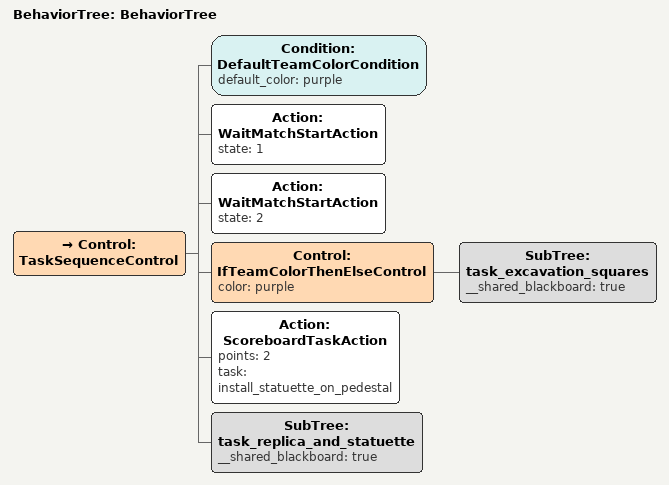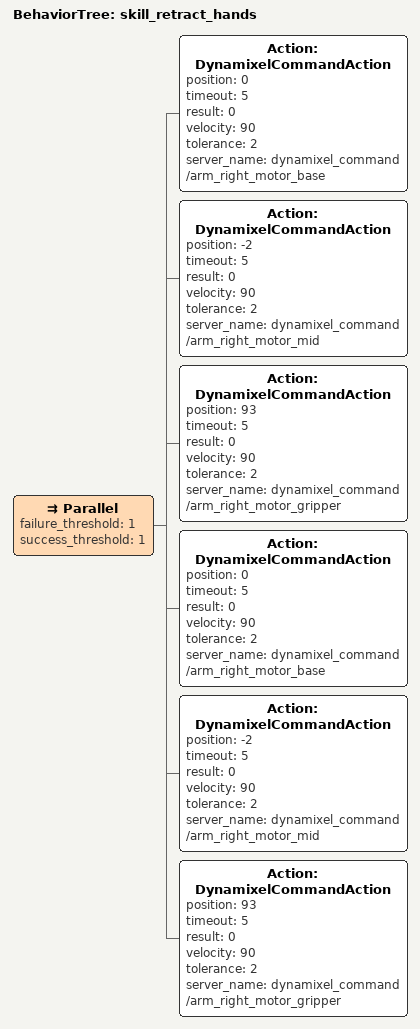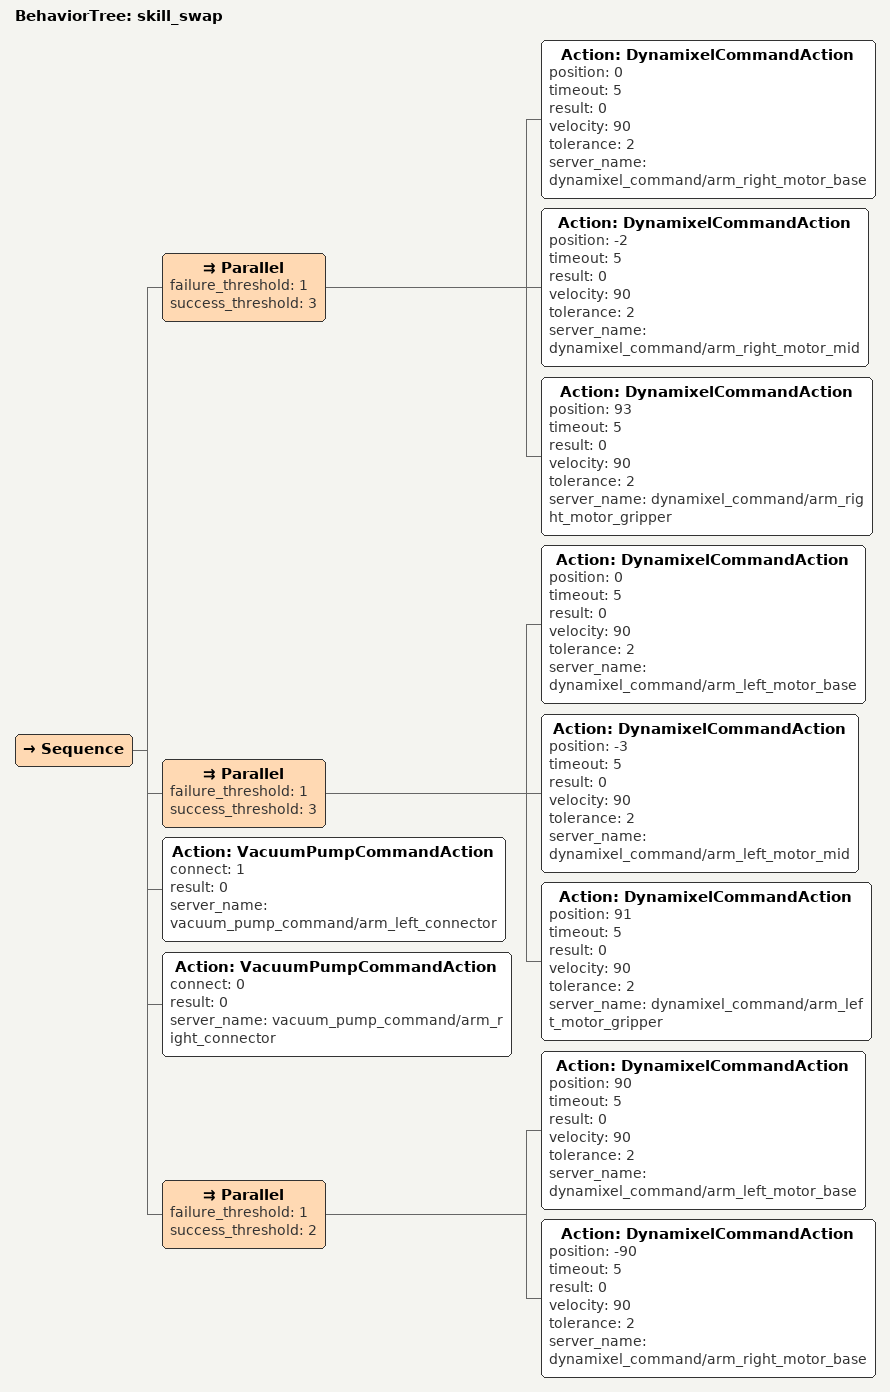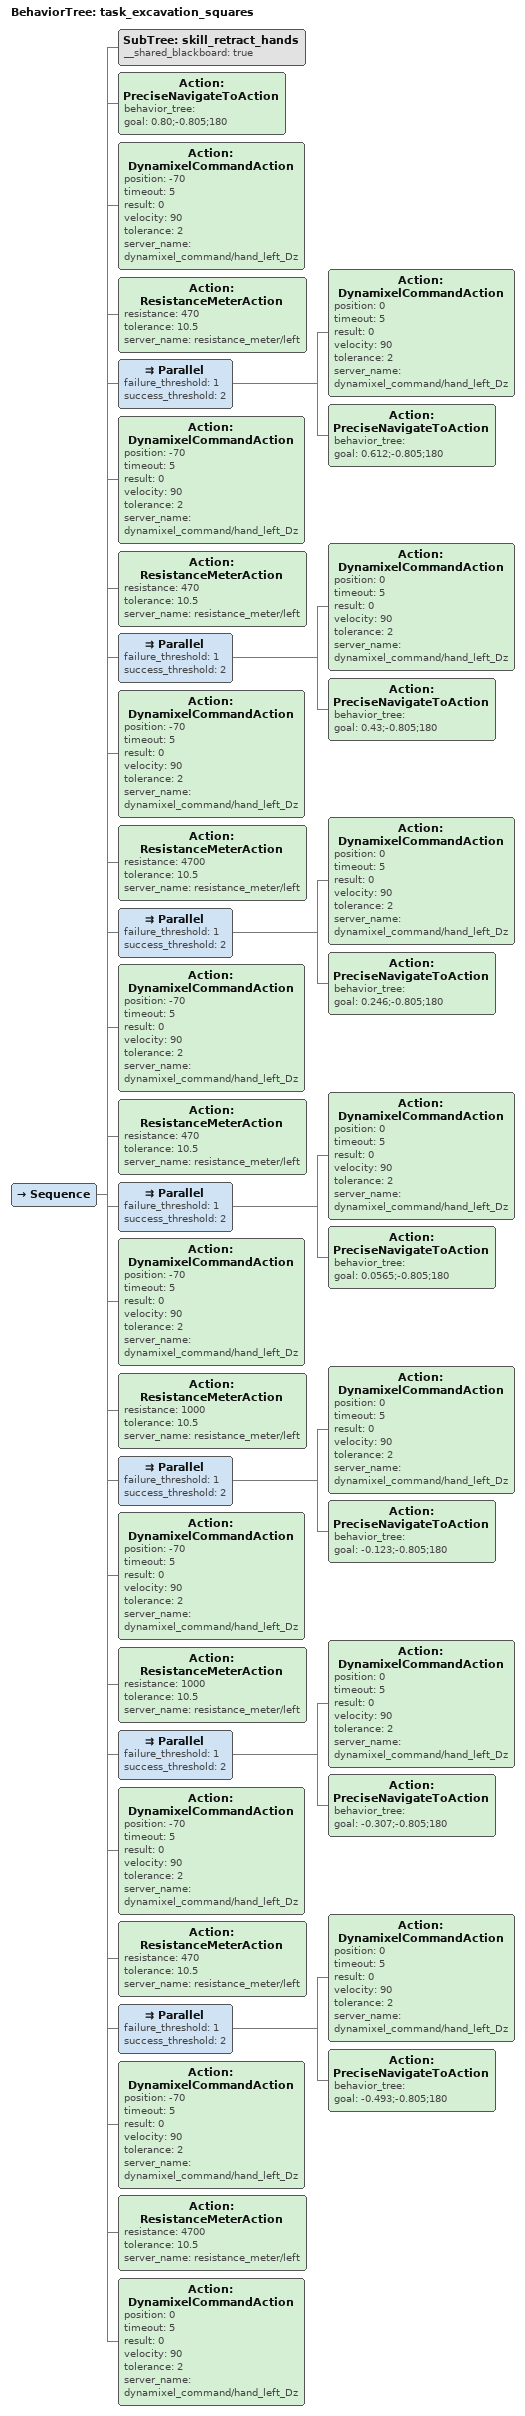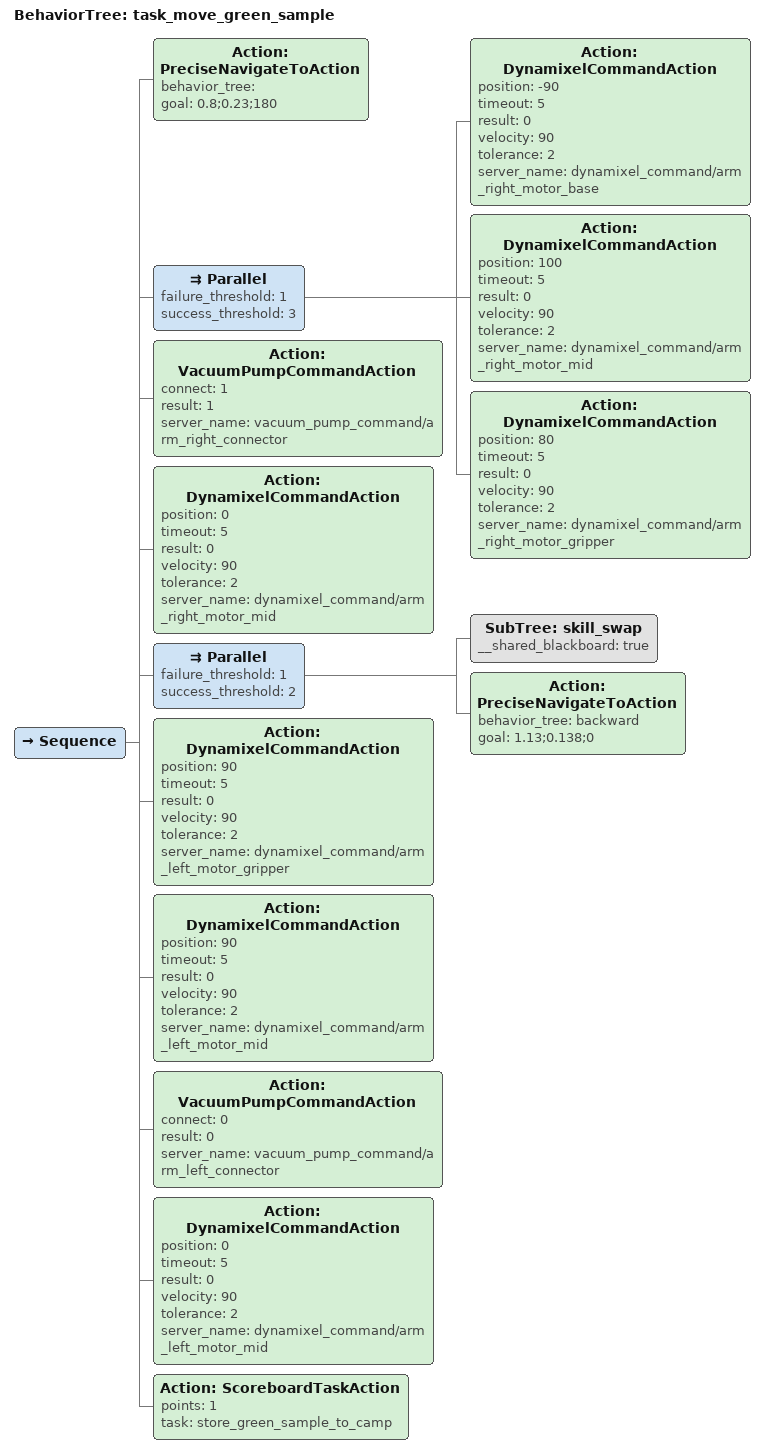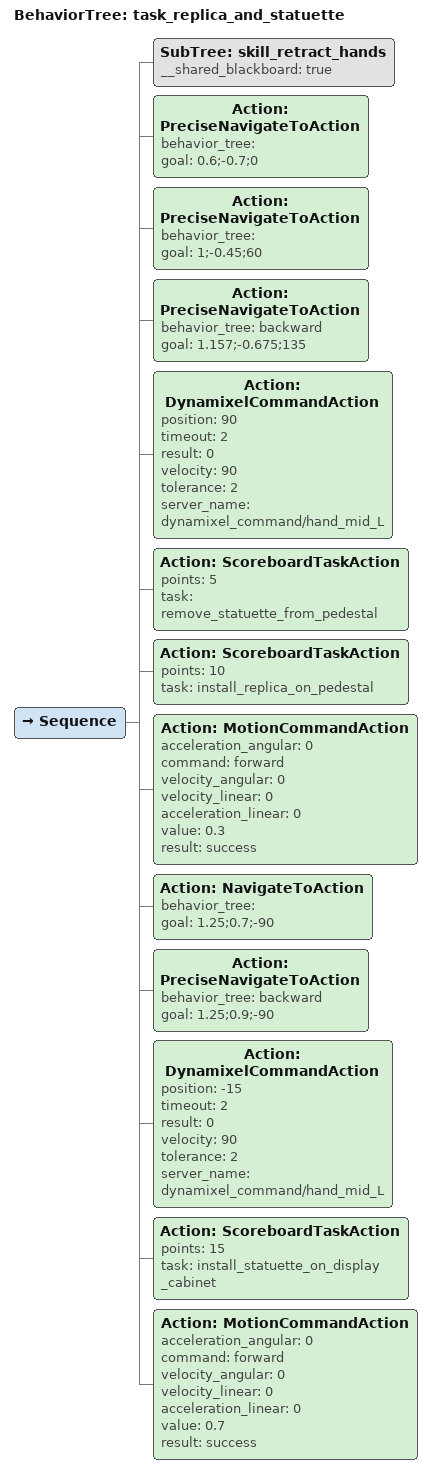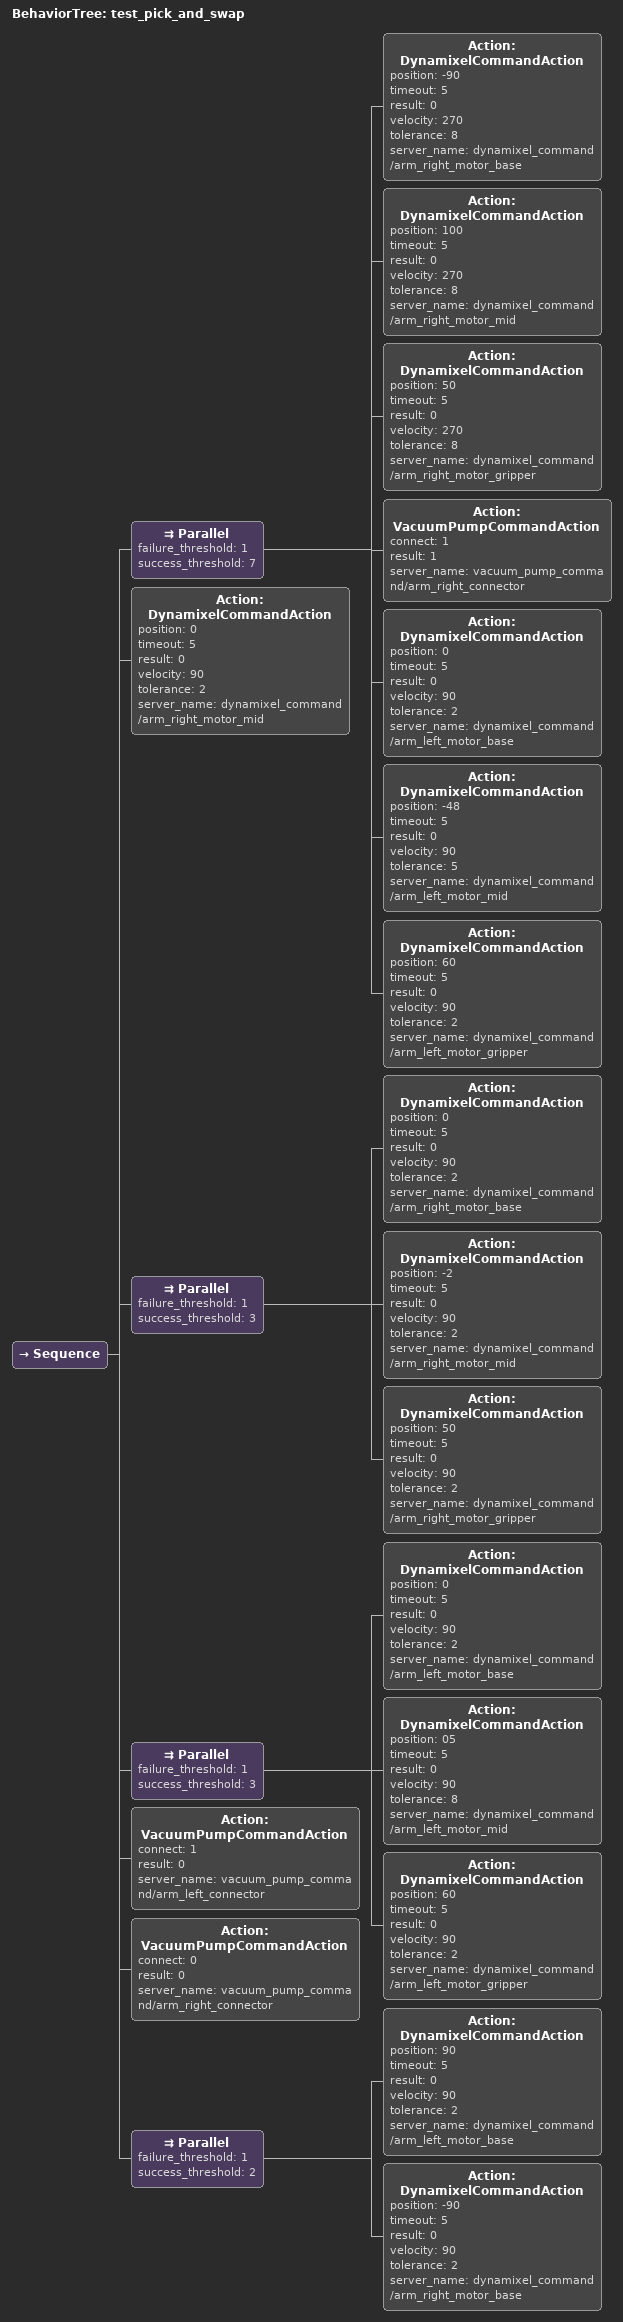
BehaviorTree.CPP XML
<root main_tree_to_execute="BehaviorTree">
    <BehaviorTree ID="BehaviorTree">
        <Control ID="TaskSequenceControl">
            <Condition ID="DefaultTeamColorCondition" default_color="purple"/>
            <Action ID="WaitMatchStartAction" state="1"/>
            <Action ID="WaitMatchStartAction" state="2"/>
            <Control ID="IfTeamColorThenElseControl" color="purple">
                <SubTree ID="task_excavation_squares" __shared_blackboard="true"/>
            </Control>
            <Action ID="ScoreboardTaskAction" points="2" task="install_statuette_on_pedestal"/>
            <SubTree ID="task_replica_and_statuette" __shared_blackboard="true"/>
        </Control>
    </BehaviorTree>
    <BehaviorTree ID="skill_retract_hands">
        <Parallel failure_threshold="1" success_threshold="1">
            <Action ID="DynamixelCommandAction" position="0" timeout="5" result="0" velocity="90" tolerance="2" server_name="dynamixel_command/arm_right_motor_base"/>
            <Action ID="DynamixelCommandAction" position="-2" timeout="5" result="0" velocity="90" tolerance="2" server_name="dynamixel_command/arm_right_motor_mid"/>
            <Action ID="DynamixelCommandAction" position="93" timeout="5" result="0" velocity="90" tolerance="2" server_name="dynamixel_command/arm_right_motor_gripper"/>
            <Action ID="DynamixelCommandAction" position="0" timeout="5" result="0" velocity="90" tolerance="2" server_name="dynamixel_command/arm_right_motor_base"/>
            <Action ID="DynamixelCommandAction" position="-2" timeout="5" result="0" velocity="90" tolerance="2" server_name="dynamixel_command/arm_right_motor_mid"/>
            <Action ID="DynamixelCommandAction" position="93" timeout="5" result="0" velocity="90" tolerance="2" server_name="dynamixel_command/arm_right_motor_gripper"/>
        </Parallel>
    </BehaviorTree>
    <BehaviorTree ID="skill_swap">
        <Sequence>
            <Parallel failure_threshold="1" success_threshold="3">
                <Action ID="DynamixelCommandAction" position="0" timeout="5" result="0" velocity="90" tolerance="2" server_name="dynamixel_command/arm_right_motor_base"/>
                <Action ID="DynamixelCommandAction" position="-2" timeout="5" result="0" velocity="90" tolerance="2" server_name="dynamixel_command/arm_right_motor_mid"/>
                <Action ID="DynamixelCommandAction" position="93" timeout="5" result="0" velocity="90" tolerance="2" server_name="dynamixel_command/arm_right_motor_gripper"/>
            </Parallel>
            <Parallel failure_threshold="1" success_threshold="3">
                <Action ID="DynamixelCommandAction" position="0" timeout="5" result="0" velocity="90" tolerance="2" server_name="dynamixel_command/arm_left_motor_base"/>
                <Action ID="DynamixelCommandAction" position="-3" timeout="5" result="0" velocity="90" tolerance="2" server_name="dynamixel_command/arm_left_motor_mid"/>
                <Action ID="DynamixelCommandAction" position="91" timeout="5" result="0" velocity="90" tolerance="2" server_name="dynamixel_command/arm_left_motor_gripper"/>
            </Parallel>
            <Action ID="VacuumPumpCommandAction" connect="1" result="0" server_name="vacuum_pump_command/arm_left_connector"/>
            <Action ID="VacuumPumpCommandAction" connect="0" result="0" server_name="vacuum_pump_command/arm_right_connector"/>
            <Parallel failure_threshold="1" success_threshold="2">
                <Action ID="DynamixelCommandAction" position="90" timeout="5" result="0" velocity="90" tolerance="2" server_name="dynamixel_command/arm_left_motor_base"/>
                <Action ID="DynamixelCommandAction" position="-90" timeout="5" result="0" velocity="90" tolerance="2" server_name="dynamixel_command/arm_right_motor_base"/>
            </Parallel>
        </Sequence>
    </BehaviorTree>
    <BehaviorTree ID="task_excavation_squares">
        <Sequence>
            <SubTree ID="skill_retract_hands" __shared_blackboard="true"/>

            <Action ID="PreciseNavigateToAction" behavior_tree="" goal="0.80;-0.805;180"/>

            <Action ID="DynamixelCommandAction" position="-70" timeout="5" result="0" velocity="90" tolerance="2" server_name="dynamixel_command/hand_left_Dz"/>
            <Action ID="ResistanceMeterAction" resistance="470" tolerance="10.5" server_name="resistance_meter/left"/>
            <Parallel failure_threshold="1" success_threshold="2">
                <Action ID="DynamixelCommandAction" position="0" timeout="5" result="0" velocity="90" tolerance="2" server_name="dynamixel_command/hand_left_Dz"/>

                <Action ID="PreciseNavigateToAction" behavior_tree="" goal="0.612;-0.805;180"/>

            </Parallel>
            <Action ID="DynamixelCommandAction" position="-70" timeout="5" result="0" velocity="90" tolerance="2" server_name="dynamixel_command/hand_left_Dz"/>
            <Action ID="ResistanceMeterAction" resistance="470" tolerance="10.5" server_name="resistance_meter/left"/>
            <Parallel failure_threshold="1" success_threshold="2">
                <Action ID="DynamixelCommandAction" position="0" timeout="5" result="0" velocity="90" tolerance="2" server_name="dynamixel_command/hand_left_Dz"/>

                <Action ID="PreciseNavigateToAction" behavior_tree="" goal="0.43;-0.805;180"/>

            </Parallel>
            <Action ID="DynamixelCommandAction" position="-70" timeout="5" result="0" velocity="90" tolerance="2" server_name="dynamixel_command/hand_left_Dz"/>
            <Action ID="ResistanceMeterAction" resistance="4700" tolerance="10.5" server_name="resistance_meter/left"/>
            <Parallel failure_threshold="1" success_threshold="2">
                <Action ID="DynamixelCommandAction" position="0" timeout="5" result="0" velocity="90" tolerance="2" server_name="dynamixel_command/hand_left_Dz"/>

                <Action ID="PreciseNavigateToAction" behavior_tree="" goal="0.246;-0.805;180"/>

            </Parallel>
            <Action ID="DynamixelCommandAction" position="-70" timeout="5" result="0" velocity="90" tolerance="2" server_name="dynamixel_command/hand_left_Dz"/>
            <Action ID="ResistanceMeterAction" resistance="470" tolerance="10.5" server_name="resistance_meter/left"/>

            <Parallel failure_threshold="1" success_threshold="2">
                <Action ID="DynamixelCommandAction" position="0" timeout="5" result="0" velocity="90" tolerance="2" server_name="dynamixel_command/hand_left_Dz"/>
                <Action ID="PreciseNavigateToAction" behavior_tree="" goal="0.0565;-0.805;180"/>
            </Parallel>
	    <Action ID="DynamixelCommandAction" position="-70" timeout="5" result="0" velocity="90" tolerance="2" server_name="dynamixel_command/hand_left_Dz"/>
            <Action ID="ResistanceMeterAction" resistance="1000" tolerance="10.5" server_name="resistance_meter/left"/>

	    <Parallel failure_threshold="1" success_threshold="2">
                <Action ID="DynamixelCommandAction" position="0" timeout="5" result="0" velocity="90" tolerance="2" server_name="dynamixel_command/hand_left_Dz"/>
                <Action ID="PreciseNavigateToAction" behavior_tree="" goal="-0.123;-0.805;180"/>
            </Parallel>
	    <Action ID="DynamixelCommandAction" position="-70" timeout="5" result="0" velocity="90" tolerance="2" server_name="dynamixel_command/hand_left_Dz"/>
            <Action ID="ResistanceMeterAction" resistance="1000" tolerance="10.5" server_name="resistance_meter/left"/>

	    <Parallel failure_threshold="1" success_threshold="2">
                <Action ID="DynamixelCommandAction" position="0" timeout="5" result="0" velocity="90" tolerance="2" server_name="dynamixel_command/hand_left_Dz"/>
                <Action ID="PreciseNavigateToAction" behavior_tree="" goal="-0.307;-0.805;180"/>
            </Parallel>
	    <Action ID="DynamixelCommandAction" position="-70" timeout="5" result="0" velocity="90" tolerance="2" server_name="dynamixel_command/hand_left_Dz"/>
            <Action ID="ResistanceMeterAction" resistance="470" tolerance="10.5" server_name="resistance_meter/left"/>

	    <Parallel failure_threshold="1" success_threshold="2">
                <Action ID="DynamixelCommandAction" position="0" timeout="5" result="0" velocity="90" tolerance="2" server_name="dynamixel_command/hand_left_Dz"/>
                <Action ID="PreciseNavigateToAction" behavior_tree="" goal="-0.493;-0.805;180"/>
            </Parallel>
	    <Action ID="DynamixelCommandAction" position="-70" timeout="5" result="0" velocity="90" tolerance="2" server_name="dynamixel_command/hand_left_Dz"/>
            <Action ID="ResistanceMeterAction" resistance="4700" tolerance="10.5" server_name="resistance_meter/left"/>

            <Action ID="DynamixelCommandAction" position="0" timeout="5" result="0" velocity="90" tolerance="2" server_name="dynamixel_command/hand_left_Dz"/>

        </Sequence>
    </BehaviorTree>
    <BehaviorTree ID="task_move_green_sample">
        <Sequence>
            <Action ID="PreciseNavigateToAction" behavior_tree="" goal="0.8;0.23;180"/>

            <Parallel failure_threshold="1" success_threshold="3">
                <Action ID="DynamixelCommandAction" position="-90" timeout="5" result="0" velocity="90" tolerance="2" server_name="dynamixel_command/arm_right_motor_base"/>
                <Action ID="DynamixelCommandAction" position="100" timeout="5" result="0" velocity="90" tolerance="2" server_name="dynamixel_command/arm_right_motor_mid"/>
                <Action ID="DynamixelCommandAction" position="80" timeout="5" result="0" velocity="90" tolerance="2" server_name="dynamixel_command/arm_right_motor_gripper"/>
            </Parallel>
            <Action ID="VacuumPumpCommandAction" connect="1" result="1" server_name="vacuum_pump_command/arm_right_connector"/>
            <Action ID="DynamixelCommandAction" position="0" timeout="5" result="0" velocity="90" tolerance="2" server_name="dynamixel_command/arm_right_motor_mid"/>
            <Parallel failure_threshold="1" success_threshold="2">
                <SubTree ID="skill_swap" __shared_blackboard="true"/>
                <Action ID="PreciseNavigateToAction" behavior_tree="backward" goal="1.13;0.138;0"/>
            </Parallel>
            <Action ID="DynamixelCommandAction" position="90" timeout="5" result="0" velocity="90" tolerance="2" server_name="dynamixel_command/arm_left_motor_gripper"/>
            <Action ID="DynamixelCommandAction" position="90" timeout="5" result="0" velocity="90" tolerance="2" server_name="dynamixel_command/arm_left_motor_mid"/>
            <Action ID="VacuumPumpCommandAction" connect="0" result="0" server_name="vacuum_pump_command/arm_left_connector"/>
            <Action ID="DynamixelCommandAction" position="0" timeout="5" result="0" velocity="90" tolerance="2" server_name="dynamixel_command/arm_left_motor_mid"/>
            <Action ID="ScoreboardTaskAction" points="1" task="store_green_sample_to_camp"/>
        </Sequence>
    </BehaviorTree>
    <BehaviorTree ID="task_replica_and_statuette">
        <Sequence>
            <SubTree ID="skill_retract_hands" __shared_blackboard="true"/>
            <Action ID="PreciseNavigateToAction" behavior_tree="" goal="0.6;-0.7;0"/>
            <Action ID="PreciseNavigateToAction" behavior_tree="" goal="1;-0.45;60"/>
            <Action ID="PreciseNavigateToAction" behavior_tree="backward" goal="1.157;-0.675;135"/>
            <Action ID="DynamixelCommandAction" position="90" timeout="2" result="0" velocity="90" tolerance="2" server_name="dynamixel_command/hand_mid_L"/>
            <Action ID="ScoreboardTaskAction" points="5" task="remove_statuette_from_pedestal"/>
            <Action ID="ScoreboardTaskAction" points="10" task="install_replica_on_pedestal"/>
            <Action ID="MotionCommandAction" acceleration_angular="0" command="forward" velocity_angular="0" velocity_linear="0" acceleration_linear="0" value="0.3" result="success"/>
            <Action ID="NavigateToAction" behavior_tree="" goal="1.25;0.7;-90"/>
            <Action ID="PreciseNavigateToAction" behavior_tree="backward" goal="1.25;0.9;-90"/>
            <Action ID="DynamixelCommandAction" position="-15" timeout="2" result="0" velocity="90" tolerance="2" server_name="dynamixel_command/hand_mid_L"/>
            <Action ID="ScoreboardTaskAction" points="15" task="install_statuette_on_display_cabinet"/>
            <Action ID="MotionCommandAction" acceleration_angular="0" command="forward" velocity_angular="0" velocity_linear="0" acceleration_linear="0" value="0.7" result="success"/>
        </Sequence>
    </BehaviorTree>
    <BehaviorTree ID="test_pick_and_swap">
        <Sequence>
            <Parallel failure_threshold="1" success_threshold="7">
                <Action ID="DynamixelCommandAction" position="-90" timeout="5" result="0" velocity="270" tolerance="8" server_name="dynamixel_command/arm_right_motor_base"/>
                <Action ID="DynamixelCommandAction" position="100" timeout="5" result="0" velocity="270" tolerance="8" server_name="dynamixel_command/arm_right_motor_mid"/>
                <Action ID="DynamixelCommandAction" position="50" timeout="5" result="0" velocity="270" tolerance="8" server_name="dynamixel_command/arm_right_motor_gripper"/>
                <Action ID="VacuumPumpCommandAction" connect="1" result="1" server_name="vacuum_pump_command/arm_right_connector"/>
                <Action ID="DynamixelCommandAction" position="0" timeout="5" result="0" velocity="90" tolerance="2" server_name="dynamixel_command/arm_left_motor_base"/>
                <Action ID="DynamixelCommandAction" position="-48" timeout="5" result="0" velocity="90" tolerance="5" server_name="dynamixel_command/arm_left_motor_mid"/>
                <Action ID="DynamixelCommandAction" position="60" timeout="5" result="0" velocity="90" tolerance="2" server_name="dynamixel_command/arm_left_motor_gripper"/>
            </Parallel>
            <Action ID="DynamixelCommandAction" position="0" timeout="5" result="0" velocity="90" tolerance="2" server_name="dynamixel_command/arm_right_motor_mid"/>
            <Parallel failure_threshold="1" success_threshold="3">
                <Action ID="DynamixelCommandAction" position="0" timeout="5" result="0" velocity="90" tolerance="2" server_name="dynamixel_command/arm_right_motor_base"/>
                <Action ID="DynamixelCommandAction" position="-2" timeout="5" result="0" velocity="90" tolerance="2" server_name="dynamixel_command/arm_right_motor_mid"/>
                <Action ID="DynamixelCommandAction" position="50" timeout="5" result="0" velocity="90" tolerance="2" server_name="dynamixel_command/arm_right_motor_gripper"/>
            </Parallel>
            <Parallel failure_threshold="1" success_threshold="3">
                <Action ID="DynamixelCommandAction" position="0" timeout="5" result="0" velocity="90" tolerance="2" server_name="dynamixel_command/arm_left_motor_base"/>
                <Action ID="DynamixelCommandAction" position="05" timeout="5" result="0" velocity="90" tolerance="8" server_name="dynamixel_command/arm_left_motor_mid"/>
                <Action ID="DynamixelCommandAction" position="60" timeout="5" result="0" velocity="90" tolerance="2" server_name="dynamixel_command/arm_left_motor_gripper"/>
            </Parallel>
            <Action ID="VacuumPumpCommandAction" connect="1" result="0" server_name="vacuum_pump_command/arm_left_connector"/>
            <Action ID="VacuumPumpCommandAction" connect="0" result="0" server_name="vacuum_pump_command/arm_right_connector"/>
            <Parallel failure_threshold="1" success_threshold="2">
                <Action ID="DynamixelCommandAction" position="90" timeout="5" result="0" velocity="90" tolerance="2" server_name="dynamixel_command/arm_left_motor_base"/>
                <Action ID="DynamixelCommandAction" position="-90" timeout="5" result="0" velocity="90" tolerance="2" server_name="dynamixel_command/arm_right_motor_base"/>
            </Parallel>
        </Sequence>
    </BehaviorTree>
</root>
